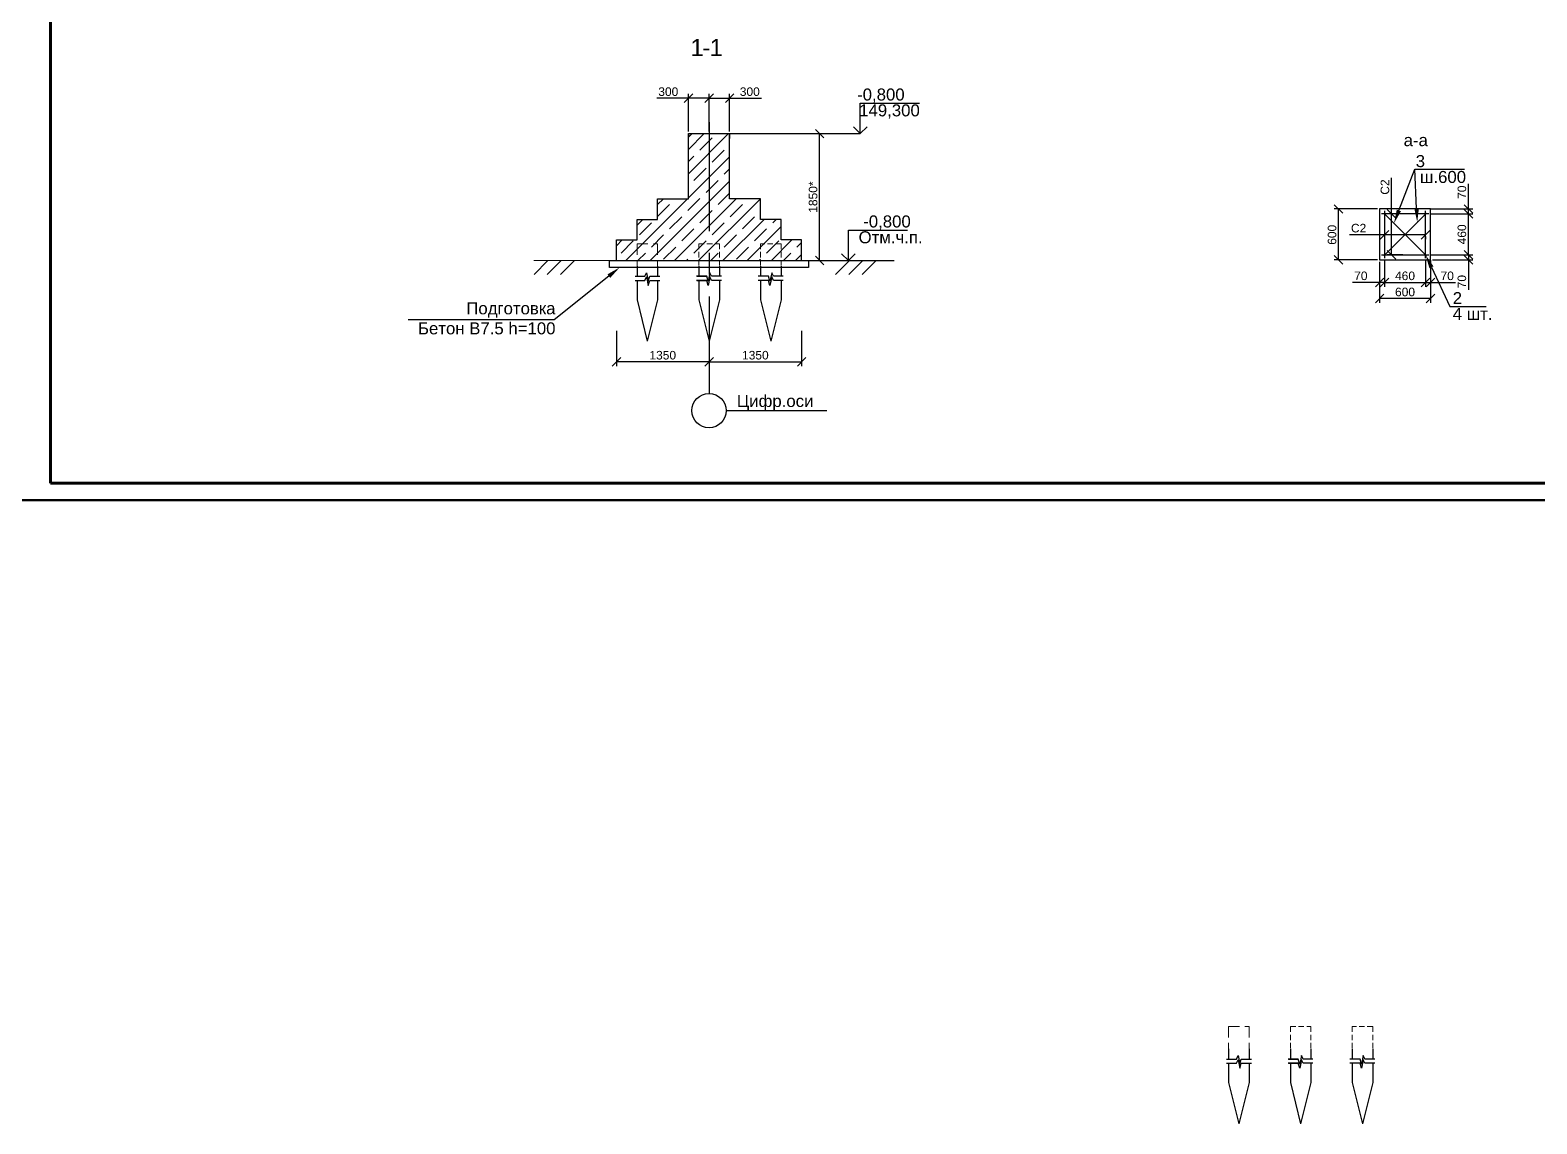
# Model space of a CAD drawing. Header units: millimetres. Extents: x -25736 to -23046, y 7958 to 9460.
# Drawn here: x -23864.1 to -23424.7, y 7957.8 to 8276.6 of the extents above; entities that cross this region are included whole.
import ezdxf
from ezdxf import colors
from ezdxf.entities.mleader import LeaderData, LeaderLine
from ezdxf.math import Vec2, Vec3

# ---------------------------------------------------------------- set-up
doc = ezdxf.new("R2010")
doc.units = ezdxf.units.MM
doc.linetypes.add('HIDDEN2', pattern=[4.7625, 3.175, -1.5875])
doc.linetypes.add('осевая', pattern=[50.8, 31.75, -6.35, 6.35, -6.35])
doc.layers.get('0').update_dxf_attribs({"lineweight": 30})
for name, color, linetype in [('Layer1', 7, 'Continuous'), ('Оси', 5, 'осевая'), ('Размеры', 140, 'Continuous')]:
    doc.layers.add(name, color=color, linetype=linetype)
for name, color, linetype, lineweight in [('основной', 7, 'Continuous', 30), ('Средняя_0.5', 7, 'Continuous', 50), ('Текст', 252, 'Continuous', 18)]:
    doc.layers.add(name, color=color, linetype=linetype, lineweight=lineweight)
doc.styles.get("Standard").update_dxf_attribs({"font": 'ARIALUNI.TTF'})
doc.dimstyles.new('ISO-25', dxfattribs={"dimtxt": 2.5, "dimasz": 2.5, "dimexe": 1.25, "dimexo": 0.625, "dimtad": 1, "dimtxsty": 'Standard', "dimblk": 'OBLIQUE', "dimcen": 2.5, "dimadec": 0, "dimazin": 0, "dimtfac": 1, "dimtmove": 0, "dimatfit": 3, "dimfxl": 1, "dimarcsym": 0})

# ---------------------------------------------------------------- blocks, each defined once
blk = doc.blocks.new('_Oblique')
at = {"color": 0, "linetype": 'ByBlock', "lineweight": -2}
blk.add_line((-0.5, -0.5), (0.5, 0.5), dxfattribs=at)
blk = doc.blocks.new('*D155')
at = {"layer": 'Defpoints', "color": 0, "transparency": 16777216}
for p in [(-24247.47, 8272.21), (-24232.67, 8272.21), (-24247.47, 8260.89)]:
    blk.add_point(p, dxfattribs=at)
at = {"layer": 'Размеры', "color": 0, "lineweight": -2, "transparency": 16777216}
for p, q in [((-24247.47, 8271.59), (-24247.47, 8259.64)), ((-24232.67, 8271.59), (-24232.67, 8259.64)), ((-24232.67, 8260.89), (-24247.47, 8260.89))]:
    blk.add_line(p, q, dxfattribs=at)
at = {"layer": 'Размеры', "color": 0, "lineweight": -2, "transparency": 16777216, "xscale": 2.5, "yscale": 2.5, "zscale": 2.5, "rotation": 180}
blk.add_blockref('_Oblique', (-24247.47, 8260.89), dxfattribs=at)
at = {"layer": 'Размеры', "color": 0, "lineweight": -2, "transparency": 16777216, "xscale": 2.5, "yscale": 2.5, "zscale": 2.5}
blk.add_blockref('_Oblique', (-24232.67, 8260.89), dxfattribs=at)
at = {"layer": 'Размеры', "color": 0, "transparency": 16777216, "insert": (-24240.07, 8262.8), "char_height": 2.5, "attachment_point": 5}
blk.add_mtext('600', dxfattribs=at)
blk = doc.blocks.new('*D156')
at = {"layer": 'Defpoints', "color": 0, "transparency": 16777216}
for p in [(-24247.47, 8272.21), (-24246.07, 8272.71), (-24246.07, 8265.61)]:
    blk.add_point(p, dxfattribs=at)
at = {"layer": 'Размеры', "color": 0, "lineweight": -2, "transparency": 16777216}
for p, q in [((-24247.47, 8271.59), (-24247.47, 8264.36)), ((-24246.07, 8272.09), (-24246.07, 8264.36)), ((-24247.47, 8265.61), (-24255.35, 8265.61)), ((-24246.07, 8265.61), (-24247.47, 8265.61))]:
    blk.add_line(p, q, dxfattribs=at)
at = {"layer": 'Размеры', "color": 0, "lineweight": -2, "transparency": 16777216, "xscale": 2.5, "yscale": 2.5, "zscale": 2.5, "rotation": 180}
blk.add_blockref('_Oblique', (-24247.47, 8265.61), dxfattribs=at)
at = {"layer": 'Размеры', "color": 0, "lineweight": -2, "transparency": 16777216, "xscale": 2.5, "yscale": 2.5, "zscale": 2.5}
blk.add_blockref('_Oblique', (-24246.07, 8265.61), dxfattribs=at)
at = {"layer": 'Размеры', "color": 0, "transparency": 16777216, "insert": (-24252.95, 8267.51), "char_height": 2.5, "attachment_point": 5}
blk.add_mtext('70', dxfattribs=at)
blk = doc.blocks.new('*D157')
at = {"layer": 'Defpoints', "color": 0, "transparency": 16777216}
for p in [(-24246.07, 8272.71), (-24234.07, 8272.71), (-24234.07, 8265.61)]:
    blk.add_point(p, dxfattribs=at)
at = {"layer": 'Размеры', "color": 0, "lineweight": -2, "transparency": 16777216}
for p, q in [((-24246.07, 8272.09), (-24246.07, 8264.36)), ((-24234.07, 8272.09), (-24234.07, 8264.36)), ((-24246.07, 8265.61), (-24234.07, 8265.61))]:
    blk.add_line(p, q, dxfattribs=at)
at = {"layer": 'Размеры', "color": 0, "lineweight": -2, "transparency": 16777216, "xscale": 2.5, "yscale": 2.5, "zscale": 2.5, "rotation": 180}
blk.add_blockref('_Oblique', (-24246.07, 8265.61), dxfattribs=at)
at = {"layer": 'Размеры', "color": 0, "lineweight": -2, "transparency": 16777216, "xscale": 2.5, "yscale": 2.5, "zscale": 2.5}
blk.add_blockref('_Oblique', (-24234.07, 8265.61), dxfattribs=at)
at = {"layer": 'Размеры', "color": 0, "transparency": 16777216, "insert": (-24240.07, 8267.51), "char_height": 2.5, "attachment_point": 5}
blk.add_mtext('460', dxfattribs=at)
blk = doc.blocks.new('*D158')
at = {"layer": 'Defpoints', "color": 0, "transparency": 16777216}
for p in [(-24234.07, 8272.71), (-24232.67, 8272.71), (-24232.67, 8265.61)]:
    blk.add_point(p, dxfattribs=at)
at = {"layer": 'Размеры', "color": 0, "lineweight": -2, "transparency": 16777216}
for p, q in [((-24234.07, 8272.09), (-24234.07, 8264.36)), ((-24232.67, 8272.09), (-24232.67, 8264.36)), ((-24234.07, 8265.61), (-24232.67, 8265.61)), ((-24232.67, 8265.61), (-24225.37, 8265.61))]:
    blk.add_line(p, q, dxfattribs=at)
at = {"layer": 'Размеры', "color": 0, "lineweight": -2, "transparency": 16777216, "xscale": 2.5, "yscale": 2.5, "zscale": 2.5, "rotation": 180}
blk.add_blockref('_Oblique', (-24234.07, 8265.61), dxfattribs=at)
at = {"layer": 'Размеры', "color": 0, "lineweight": -2, "transparency": 16777216, "xscale": 2.5, "yscale": 2.5, "zscale": 2.5}
blk.add_blockref('_Oblique', (-24232.67, 8265.61), dxfattribs=at)
at = {"layer": 'Размеры', "color": 0, "transparency": 16777216, "insert": (-24227.77, 8267.51), "char_height": 2.5, "attachment_point": 5}
blk.add_mtext('70', dxfattribs=at)
blk = doc.blocks.new('*D159')
at = {"layer": 'Defpoints', "color": 0, "transparency": 16777216}
for p in [(-24233.17, 8273.61), (-24232.67, 8272.21), (-24221.58, 8273.61)]:
    blk.add_point(p, dxfattribs=at)
at = {"layer": 'Размеры', "color": 0, "lineweight": -2, "transparency": 16777216}
for p, q in [((-24232.54, 8273.61), (-24220.33, 8273.61)), ((-24232.04, 8272.21), (-24220.33, 8272.21)), ((-24221.58, 8273.61), (-24221.58, 8272.21)), ((-24221.58, 8272.21), (-24221.58, 8263.43))]:
    blk.add_line(p, q, dxfattribs=at)
at = {"layer": 'Размеры', "color": 0, "lineweight": -2, "transparency": 16777216, "xscale": 2.5, "yscale": 2.5, "zscale": 2.5}
for p, rotation in [((-24221.58, 8273.61), 90), ((-24221.58, 8272.21), 270)]:
    blk.add_blockref('_Oblique', p, dxfattribs=dict(at, rotation=rotation))
at = {"layer": 'Размеры', "color": 0, "transparency": 16777216, "insert": (-24223.48, 8265.83), "char_height": 2.5, "attachment_point": 5, "rotation": 90}
blk.add_mtext('70', dxfattribs=at)
blk = doc.blocks.new('*D160')
at = {"layer": 'Defpoints', "color": 0, "transparency": 16777216}
for p in [(-24233.17, 8285.61), (-24221.58, 8285.61), (-24233.17, 8273.61)]:
    blk.add_point(p, dxfattribs=at)
at = {"layer": 'Размеры', "color": 0, "lineweight": -2, "transparency": 16777216}
for p, q in [((-24232.54, 8285.61), (-24220.33, 8285.61)), ((-24221.58, 8273.61), (-24221.58, 8285.61)), ((-24232.54, 8273.61), (-24220.33, 8273.61))]:
    blk.add_line(p, q, dxfattribs=at)
at = {"layer": 'Размеры', "color": 0, "lineweight": -2, "transparency": 16777216, "xscale": 2.5, "yscale": 2.5, "zscale": 2.5}
for p, rotation in [((-24221.58, 8285.61), 90), ((-24221.58, 8273.61), 270)]:
    blk.add_blockref('_Oblique', p, dxfattribs=dict(at, rotation=rotation))
at = {"layer": 'Размеры', "color": 0, "transparency": 16777216, "insert": (-24223.48, 8279.61), "char_height": 2.5, "attachment_point": 5, "rotation": 90}
blk.add_mtext('460', dxfattribs=at)
blk = doc.blocks.new('*D161')
at = {"layer": 'Defpoints', "color": 0, "transparency": 16777216}
for p in [(-24233.17, 8287.01), (-24233.17, 8285.61), (-24221.58, 8287.01)]:
    blk.add_point(p, dxfattribs=at)
at = {"layer": 'Размеры', "color": 0, "lineweight": -2, "transparency": 16777216}
for p, q in [((-24221.58, 8287.01), (-24221.58, 8294.31)), ((-24232.54, 8287.01), (-24220.33, 8287.01)), ((-24232.54, 8285.61), (-24220.33, 8285.61)), ((-24221.58, 8285.61), (-24221.58, 8287.01))]:
    blk.add_line(p, q, dxfattribs=at)
at = {"layer": 'Размеры', "color": 0, "lineweight": -2, "transparency": 16777216, "xscale": 2.5, "yscale": 2.5, "zscale": 2.5}
for p, rotation in [((-24221.58, 8287.01), 90), ((-24221.58, 8285.61), 270)]:
    blk.add_blockref('_Oblique', p, dxfattribs=dict(at, rotation=rotation))
at = {"layer": 'Размеры', "color": 0, "transparency": 16777216, "insert": (-24223.48, 8291.91), "char_height": 2.5, "attachment_point": 5, "rotation": 90}
blk.add_mtext('70', dxfattribs=at)
blk = doc.blocks.new('*D162')
at = {"layer": 'Defpoints', "color": 0, "transparency": 16777216}
for p in [(-24259.44, 8287.01), (-24247.47, 8287.01), (-24247.47, 8272.21)]:
    blk.add_point(p, dxfattribs=at)
at = {"layer": 'Размеры', "color": 0, "lineweight": -2, "transparency": 16777216}
for p, q in [((-24248.09, 8287.01), (-24260.69, 8287.01)), ((-24259.44, 8272.21), (-24259.44, 8287.01)), ((-24248.09, 8272.21), (-24260.69, 8272.21))]:
    blk.add_line(p, q, dxfattribs=at)
at = {"layer": 'Размеры', "color": 0, "lineweight": -2, "transparency": 16777216, "xscale": 2.5, "yscale": 2.5, "zscale": 2.5}
for p, rotation in [((-24259.44, 8287.01), 90), ((-24259.44, 8272.21), 270)]:
    blk.add_blockref('_Oblique', p, dxfattribs=dict(at, rotation=rotation))
at = {"layer": 'Размеры', "color": 0, "transparency": 16777216, "insert": (-24261.34, 8279.49), "char_height": 2.5, "attachment_point": 5, "rotation": 90}
blk.add_mtext('600', dxfattribs=at)
blk = doc.blocks.new('*D163')
at = {"layer": 'Defpoints', "color": 0, "transparency": 16777216}
for p in [(-24244, 8285.61), (-24240.07, 8285.61), (-24240.07, 8273.61)]:
    blk.add_point(p, dxfattribs=at)
at = {"layer": 'Размеры', "color": 0, "lineweight": -2, "transparency": 16777216}
for p, q in [((-24244, 8285.61), (-24244, 8296.09)), ((-24240.69, 8285.61), (-24245.25, 8285.61)), ((-24244, 8273.61), (-24244, 8285.61)), ((-24240.69, 8273.61), (-24245.25, 8273.61))]:
    blk.add_line(p, q, dxfattribs=at)
at = {"layer": 'Размеры', "color": 0, "lineweight": -2, "transparency": 16777216, "xscale": 2.5, "yscale": 2.5, "zscale": 2.5}
for p, rotation in [((-24244, 8285.61), 90), ((-24244, 8273.61), 270)]:
    blk.add_blockref('_Oblique', p, dxfattribs=dict(at, rotation=rotation))
at = {"layer": 'Размеры', "color": 0, "transparency": 16777216, "insert": (-24245.92, 8293.41), "char_height": 2.5, "attachment_point": 5, "rotation": 90}
blk.add_mtext('С2', dxfattribs=at)
blk = doc.blocks.new('*D164')
at = {"layer": 'Defpoints', "color": 0, "transparency": 16777216}
for p in [(-24246.07, 8279.61), (-24234.07, 8279.61), (-24234.07, 8279.49)]:
    blk.add_point(p, dxfattribs=at)
at = {"layer": 'Размеры', "color": 0, "lineweight": -2, "transparency": 16777216}
for p, q in [((-24246.07, 8279.49), (-24256.28, 8279.49)), ((-24234.07, 8279.49), (-24246.07, 8279.49)), ((-24246.07, 8278.99), (-24246.07, 8278.24)), ((-24234.07, 8278.99), (-24234.07, 8278.24))]:
    blk.add_line(p, q, dxfattribs=at)
at = {"layer": 'Размеры', "color": 0, "lineweight": -2, "transparency": 16777216, "xscale": 2.5, "yscale": 2.5, "zscale": 2.5, "rotation": 180}
blk.add_blockref('_Oblique', (-24246.07, 8279.49), dxfattribs=at)
at = {"layer": 'Размеры', "color": 0, "lineweight": -2, "transparency": 16777216, "xscale": 2.5, "yscale": 2.5, "zscale": 2.5}
blk.add_blockref('_Oblique', (-24234.07, 8279.49), dxfattribs=at)
at = {"layer": 'Размеры', "color": 0, "transparency": 16777216, "insert": (-24253.6, 8281.41), "char_height": 2.5, "attachment_point": 5}
blk.add_mtext('С2', dxfattribs=at)
blk = doc.blocks.new('*D290')
at = {"layer": 'Defpoints', "color": 0}
for p in [(-23693.11, 8189.59), (-23666.11, 8187.59), (-23693.11, 8179.95)]:
    blk.add_point(p, dxfattribs=at)
at = {"layer": 'Размеры', "color": 0, "lineweight": -2}
for p, q in [((-23693.11, 8188.96), (-23693.11, 8178.7)), ((-23666.11, 8186.96), (-23666.11, 8178.7)), ((-23666.11, 8179.95), (-23693.11, 8179.95))]:
    blk.add_line(p, q, dxfattribs=at)
at = {"layer": 'Размеры', "color": 0, "lineweight": -2, "xscale": 2.5, "yscale": 2.5, "zscale": 2.5, "rotation": 180}
blk.add_blockref('_Oblique', (-23693.11, 8179.95), dxfattribs=at)
at = {"layer": 'Размеры', "color": 0, "lineweight": -2, "xscale": 2.5, "yscale": 2.5, "zscale": 2.5}
blk.add_blockref('_Oblique', (-23666.11, 8179.95), dxfattribs=at)
at = {"layer": 'Размеры', "color": 0, "insert": (-23679.61, 8181.85), "char_height": 2.5, "attachment_point": 5}
blk.add_mtext('1350', dxfattribs=at)
blk = doc.blocks.new('*D291')
at = {"layer": 'Defpoints', "color": 0}
for p in [(-23639.11, 8189.59), (-23666.11, 8187.59), (-23639.11, 8179.95)]:
    blk.add_point(p, dxfattribs=at)
at = {"layer": 'Размеры', "color": 0, "lineweight": -2}
for p, q in [((-23639.11, 8188.96), (-23639.11, 8178.7)), ((-23666.11, 8186.96), (-23666.11, 8178.7)), ((-23666.11, 8179.95), (-23639.11, 8179.95))]:
    blk.add_line(p, q, dxfattribs=at)
at = {"layer": 'Размеры', "color": 0, "lineweight": -2, "xscale": 2.5, "yscale": 2.5, "zscale": 2.5, "rotation": 180}
blk.add_blockref('_Oblique', (-23666.11, 8179.95), dxfattribs=at)
at = {"layer": 'Размеры', "color": 0, "lineweight": -2, "xscale": 2.5, "yscale": 2.5, "zscale": 2.5}
blk.add_blockref('_Oblique', (-23639.11, 8179.95), dxfattribs=at)
at = {"layer": 'Размеры', "color": 0, "insert": (-23652.61, 8181.85), "char_height": 2.5, "attachment_point": 5}
blk.add_mtext('1350', dxfattribs=at)
blk = doc.blocks.new('*D292')
at = {"layer": 'Defpoints', "color": 0}
for p in [(-23660.11, 8246.45), (-23633.86, 8246.45), (-23639.11, 8209.45)]:
    blk.add_point(p, dxfattribs=at)
at = {"layer": 'Размеры', "color": 0, "lineweight": -2}
for p, q in [((-23659.49, 8246.45), (-23632.61, 8246.45)), ((-23633.86, 8209.45), (-23633.86, 8246.45)), ((-23638.49, 8209.45), (-23632.61, 8209.45))]:
    blk.add_line(p, q, dxfattribs=at)
at = {"layer": 'Размеры', "color": 0, "lineweight": -2, "xscale": 2.5, "yscale": 2.5, "zscale": 2.5}
for p, rotation in [((-23633.86, 8246.45), 90), ((-23633.86, 8209.45), 270)]:
    blk.add_blockref('_Oblique', p, dxfattribs=dict(at, rotation=rotation))
at = {"layer": 'Размеры', "color": 0, "insert": (-23635.77, 8227.95), "char_height": 2.5, "attachment_point": 5, "rotation": 90}
blk.add_mtext('1850*', dxfattribs=at)
blk = doc.blocks.new('*D294')
at = {"layer": 'Defpoints', "color": 0}
for p in [(-23672.11, 8256.77), (-23672.11, 8246.45), (-23666.11, 8246.45)]:
    blk.add_point(p, dxfattribs=at)
at = {"layer": 'Размеры', "color": 0, "lineweight": -2}
for p, q in [((-23672.11, 8256.77), (-23681.38, 8256.77)), ((-23672.11, 8247.08), (-23672.11, 8258.02)), ((-23666.11, 8256.77), (-23672.11, 8256.77)), ((-23666.11, 8247.08), (-23666.11, 8258.02))]:
    blk.add_line(p, q, dxfattribs=at)
at = {"layer": 'Размеры', "color": 0, "lineweight": -2, "xscale": 2.5, "yscale": 2.5, "zscale": 2.5, "rotation": 180}
blk.add_blockref('_Oblique', (-23672.11, 8256.77), dxfattribs=at)
at = {"layer": 'Размеры', "color": 0, "lineweight": -2, "xscale": 2.5, "yscale": 2.5, "zscale": 2.5}
blk.add_blockref('_Oblique', (-23666.11, 8256.77), dxfattribs=at)
at = {"layer": 'Размеры', "color": 0, "insert": (-23677.99, 8258.67), "char_height": 2.5, "attachment_point": 5}
blk.add_mtext('300', dxfattribs=at)
blk = doc.blocks.new('*D295')
at = {"layer": 'Defpoints', "color": 0}
for p in [(-23660.11, 8256.77), (-23666.11, 8246.45), (-23660.11, 8246.45)]:
    blk.add_point(p, dxfattribs=at)
at = {"layer": 'Размеры', "color": 0, "lineweight": -2}
for p, q in [((-23666.11, 8247.08), (-23666.11, 8258.02)), ((-23666.11, 8256.77), (-23660.11, 8256.77)), ((-23660.11, 8247.08), (-23660.11, 8258.02)), ((-23660.11, 8256.77), (-23650.84, 8256.77))]:
    blk.add_line(p, q, dxfattribs=at)
at = {"layer": 'Размеры', "color": 0, "lineweight": -2, "xscale": 2.5, "yscale": 2.5, "zscale": 2.5, "rotation": 180}
blk.add_blockref('_Oblique', (-23666.11, 8256.77), dxfattribs=at)
at = {"layer": 'Размеры', "color": 0, "lineweight": -2, "xscale": 2.5, "yscale": 2.5, "zscale": 2.5}
blk.add_blockref('_Oblique', (-23660.11, 8256.77), dxfattribs=at)
at = {"layer": 'Размеры', "color": 0, "insert": (-23654.23, 8258.67), "char_height": 2.5, "attachment_point": 5}
blk.add_mtext('300', dxfattribs=at)
blk = doc.blocks.new('_Open90')
at = {"color": 0, "linetype": 'ByBlock', "lineweight": -2}
for p, q in [((0, 0), (-1, 0)), ((-0.5, 0.5), (0, 0)), ((0, 0), (-0.5, -0.5))]:
    blk.add_line(p, q, dxfattribs=at)
blk = doc.blocks.new('64564')
for p, q in [((-24233.168, 8285.612), (-24246.968, 8285.612)), ((-24246.284, 8285.828), (-24233.84, 8273.397)), ((-24246.284, 8273.397), (-24233.789, 8285.828)), ((-24246.068, 8286.512), (-24246.068, 8272.712)), ((-24234.068, 8272.712), (-24234.068, 8286.512)), ((-24246.968, 8273.612), (-24233.168, 8273.612))]:
    blk.add_line(p, q)
blk.add_lwpolyline([(-24247.468, 8272.212), (-24232.668, 8272.212), (-24232.668, 8287.012), (-24247.468, 8287.012)], close=True)
at = {"layer": 'Размеры', "char_height": 3.5}
for s, width, insert, attachment_point in [('а-а', 0.38088, (-24233.404, 8308.818), 3), ('3', 0.38088, (-24236.949, 8302.714), 1), ('ш.600', 0.38088, (-24235.717, 8298.094), 1), ('2', 0.38088, (-24226.169, 8259.277), 7), ('4 шт.', 13.11465, (-24226.169, 8254.686), 7)]:
    blk.add_mtext_dynamic_manual_height_columns(s, width=width, gutter_width=12.5, heights=[0], dxfattribs=dict(at, insert=insert, attachment_point=attachment_point))
at = {"layer": 'Размеры'}
for base, p1, p2, text, picture, middle in [((-24244.001, 8285.612), (-24240.068, 8273.612), (-24240.068, 8285.612), 'С2', '*D163', (-24244.001, 8293.411)), ((-24259.443, 8287.012), (-24247.468, 8272.212), (-24247.468, 8287.012), '600', '*D162', (-24259.443, 8279.494)), ((-24221.582, 8273.612), (-24232.668, 8272.212), (-24233.168, 8273.612), '70', '*D159', (-24221.582, 8265.833))]:
    dim = blk.add_linear_dim(base=base, p1=p1, p2=p2, angle=90, text=text, dimstyle='ISO-25', dxfattribs=at)
    dim.commit()
    dim.dimension.update_dxf_attribs({"geometry": picture, "text_midpoint": middle, "dimtype": 128})
for base, p1, p2, text, picture, middle in [((-24221.582, 8287.012), (-24233.168, 8285.612), (-24233.168, 8287.012), '70', '*D161', (-24223.483, 8291.913)), ((-24221.582, 8285.612), (-24233.168, 8273.612), (-24233.168, 8285.612), '460', '*D160', (-24223.483, 8279.612))]:
    dim = blk.add_linear_dim(base=base, p1=p1, p2=p2, angle=90, text=text, dimstyle='ISO-25', dxfattribs=at)
    dim.commit()
    dim.dimension.update_dxf_attribs({"geometry": picture, "text_midpoint": middle})
for base, p1, p2, text, picture, middle in [((-24234.068, 8279.494), (-24246.068, 8279.612), (-24234.068, 8279.612), 'С2', '*D164', (-24253.598, 8279.494)), ((-24246.068, 8265.613), (-24247.468, 8272.212), (-24246.068, 8272.712), '70', '*D156', (-24252.953, 8265.613))]:
    dim = blk.add_linear_dim(base=base, p1=p1, p2=p2, text=text, dimstyle='ISO-25', dxfattribs=at)
    dim.commit()
    dim.dimension.update_dxf_attribs({"geometry": picture, "text_midpoint": middle, "dimtype": 128})
for base, p1, p2, text, picture, middle in [((-24247.468, 8260.894), (-24232.668, 8272.212), (-24247.468, 8272.212), '600', '*D155', (-24240.068, 8262.795)), ((-24234.068, 8265.613), (-24246.068, 8272.712), (-24234.068, 8272.712), '460', '*D157', (-24240.068, 8267.514)), ((-24232.668, 8265.613), (-24234.068, 8272.712), (-24232.668, 8272.712), '70', '*D158', (-24227.767, 8267.514))]:
    dim = blk.add_linear_dim(base=base, p1=p1, p2=p2, text=text, dimstyle='ISO-25', dxfattribs=at)
    dim.commit()
    dim.dimension.update_dxf_attribs({"geometry": picture, "text_midpoint": middle})
ml = blk.add_multileader_mtext('Standard', dxfattribs=at)
ml.set_content('', color=256)
ml.set_leader_properties()
ml.build(insert=Vec2(0, 0))
ctx = ml.context
ctx.base_point, ctx.plane_origin = Vec3(-24222.77, 8298.621), Vec3(-24246.284, 8285.828)
notes = []
notes.append((ctx, [(0, (1, 1, 0), (-24237.238, 8298.621), (1, 0), 14.468, [(0, [(-24243.289, 8282.836)], 0, [])])]))
ctx.mtext.insert, ctx.mtext.flow_direction = Vec3(-24220.77, 8300.621), 5
ml = blk.add_multileader_mtext('Standard', dxfattribs=at)
ml.set_content('', color=256)
ml.set_leader_properties()
ml.build(insert=Vec2(0, 0))
ctx = ml.context
ctx.base_point, ctx.plane_origin = Vec3(-24222.77, 8298.621), Vec3(-24236.505, 8285.902)
notes.append((ctx, [(0, (1, 1, 0), (-24237.238, 8298.621), (1, 0), 14.468, [(0, [(-24236.505, 8283.126)], 0, [])])]))
ctx.mtext.insert, ctx.mtext.flow_direction = Vec3(-24220.77, 8300.621), 5
ml = blk.add_multileader_mtext('Standard', dxfattribs=at)
ml.set_content('', color=256)
ml.set_leader_properties()
ml.build(insert=Vec2(0, 0))
ctx = ml.context
ctx.base_point, ctx.plane_origin = Vec3(-24216.372, 8258.569), Vec3(-24234.068, 8273.624)
notes.append((ctx, [(0, (1, 1, 0), (-24226.998, 8258.569), (1, 0), 10.626, [(0, [(-24234.068, 8273.624)], 0, [])])]))
ctx.mtext.insert, ctx.mtext.flow_direction = Vec3(-24214.372, 8260.569), 5
for ctx, leaders in notes:
    for number, flags, end, landing, length, lines in leaders:
        leader = LeaderData()
        leader.index, (leader.has_last_leader_line, leader.has_dogleg_vector, leader.attachment_direction) = number, flags
        leader.last_leader_point, leader.dogleg_vector, leader.dogleg_length = Vec3(end), Vec3(landing), length
        for number, points, colour, breaks in lines:
            line = LeaderLine()
            line.index, line.vertices, line.color, line.breaks = number, Vec3.list(points), colors.encode_raw_color(colour), breaks
            leader.lines.append(line)
        ctx.leaders.append(leader)

msp = doc.modelspace()

# ---------------------------------------------------------------- hatches: boundary and pattern name
at = {"lineweight": 5}
h = msp.add_hatch(dxfattribs=at)
h.set_pattern_fill('JIS_STN_1E', color=256, scale=5)
h.set_pattern_definition([(45, (404.699, -52.689), (-3.5355339, 3.5355339), []), (45, (408.224, -52.689), (-3.5355339, 3.5355339), [5, -2.5])])
h.paths.add_polyline_path([(-23666.111, 8246.454), (-23672.111, 8246.454), (-23672.111, 8245.954), (-23672.111, 8227.454), (-23681.111, 8227.454), (-23681.111, 8221.454), (-23687.111, 8221.454), (-23687.111, 8215.454), (-23693.111, 8215.454), (-23693.111, 8209.454), (-23666.111, 8209.454)])
h.paths.add_polyline_path([(-23645.111, 8221.454), (-23651.111, 8221.454), (-23651.111, 8227.454), (-23660.111, 8227.454), (-23660.111, 8246.454), (-23666.111, 8246.454), (-23666.111, 8209.454), (-23639.111, 8209.454), (-23639.111, 8215.454), (-23645.111, 8215.454)])

# ---------------------------------------------------------------- linework, layer by layer
at = {"color": 0, "linetype": 'Continuous', "lineweight": 60}
for p in [(-23858.086, 8722.868), (-23051.032, 8144.562)]:
    msp.add_line(p, (-23858.086, 8144.562), dxfattribs=at)
for p, q in [((-23672.111, 8227.454), (-23672.111, 8246.454)), ((-23672.111, 8246.454), (-23660.111, 8246.454)), ((-23672.111, 8246.454), (-23672.111, 8245.954)), ((-23660.111, 8227.454), (-23660.111, 8246.454)), ((-23660.111, 8246.454), (-23660.111, 8245.054)), ((-23681.111, 8221.454), (-23681.111, 8227.454)), ((-23681.111, 8227.454), (-23672.111, 8227.454)), ((-23651.111, 8227.454), (-23660.111, 8227.454)), ((-23651.111, 8221.454), (-23651.111, 8227.454)), ((-23687.111, 8215.454), (-23687.111, 8221.454)), ((-23687.111, 8221.454), (-23681.111, 8221.454)), ((-23645.111, 8221.454), (-23651.111, 8221.454)), ((-23645.111, 8215.454), (-23645.111, 8221.454)), ((-23693.111, 8209.454), (-23693.111, 8215.454)), ((-23693.111, 8215.454), (-23687.111, 8215.454)), ((-23639.111, 8215.454), (-23645.111, 8215.454)), ((-23639.111, 8209.454), (-23639.111, 8215.454)), ((-23693.111, 8209.454), (-23639.111, 8209.454))]:
    msp.add_line(p, q)
at = {"lineweight": 5}
for p, q in [((-23612.141, 8209.454), (-23717.17, 8209.454)), ((-23717.136, 8205.407), (-23713.089, 8209.454)), ((-23713.265, 8205.407), (-23709.218, 8209.454)), ((-23709.394, 8205.407), (-23705.347, 8209.454)), ((-23629.208, 8205.407), (-23625.161, 8209.454)), ((-23625.338, 8205.407), (-23621.29, 8209.454)), ((-23621.467, 8205.407), (-23617.419, 8209.454))]:
    msp.add_line(p, q, dxfattribs=at)
msp.add_lwpolyline([(-23637.111, 8207.454), (-23695.111, 8207.454), (-23695.111, 8209.454), (-23637.111, 8209.454)], close=True)
at = {"layer": 'Layer1', "linetype": 'HIDDEN2', "lineweight": 18}
for p, q in [((-23687.111, 8214.346), (-23681.111, 8214.346)), ((-23687.111, 8214.346), (-23687.111, 8207.86)), ((-23681.111, 8214.346), (-23681.111, 8207.86)), ((-23514.619, 7986.178), (-23508.619, 7986.178)), ((-23514.619, 7986.178), (-23514.619, 7979.693)), ((-23508.619, 7986.178), (-23508.619, 7979.693))]:
    msp.add_line(p, q, dxfattribs=at)
at = {"layer": 'Layer1', "color": 0, "linetype": 'HIDDEN2', "lineweight": 18, "ltscale": 0.5}
for p, q in [((-23669.111, 8214.346), (-23669.111, 8207.86)), ((-23669.111, 8214.346), (-23663.111, 8214.346)), ((-23663.111, 8214.346), (-23663.111, 8207.86)), ((-23645.111, 8214.346), (-23651.111, 8214.346)), ((-23651.111, 8214.346), (-23651.111, 8207.86)), ((-23645.111, 8214.346), (-23645.111, 8207.86)), ((-23496.619, 7986.178), (-23496.619, 7979.693)), ((-23496.619, 7986.178), (-23490.619, 7986.178)), ((-23490.619, 7986.178), (-23490.619, 7979.693)), ((-23472.619, 7986.178), (-23478.619, 7986.178)), ((-23478.619, 7986.178), (-23478.619, 7979.693)), ((-23472.619, 7986.178), (-23472.619, 7979.693))]:
    msp.add_line(p, q, dxfattribs=at)
at = {"layer": 'Layer1'}
for p, q in [((-23687.111, 8207.86), (-23687.111, 8204.86)), ((-23681.111, 8207.86), (-23681.111, 8204.86)), ((-23669.111, 8207.86), (-23669.111, 8204.86)), ((-23663.111, 8207.86), (-23663.111, 8204.86)), ((-23687.701, 8204.86), (-23684.857, 8204.86)), ((-23687.701, 8203.669), (-23684.857, 8203.669)), ((-23687.111, 8203.669), (-23687.111, 8198.038)), ((-23684.857, 8204.86), (-23684.374, 8205.856)), ((-23684.857, 8203.669), (-23684.374, 8204.664)), ((-23684.374, 8205.856), (-23683.848, 8203.403)), ((-23684.374, 8204.664), (-23683.848, 8202.212)), ((-23683.848, 8203.403), (-23683.419, 8204.86)), ((-23683.848, 8202.212), (-23683.419, 8203.669)), ((-23683.419, 8204.86), (-23680.423, 8204.86)), ((-23683.419, 8203.669), (-23680.423, 8203.669)), ((-23681.111, 8203.669), (-23681.111, 8198.038)), ((-23666.803, 8204.86), (-23669.799, 8204.86)), ((-23666.803, 8203.669), (-23669.799, 8203.669)), ((-23669.111, 8203.669), (-23669.111, 8198.038)), ((-23666.374, 8203.403), (-23666.803, 8204.86)), ((-23666.374, 8202.212), (-23666.803, 8203.669)), ((-23665.848, 8205.856), (-23666.374, 8203.403)), ((-23665.848, 8204.664), (-23666.374, 8202.212)), ((-23665.366, 8204.86), (-23665.848, 8205.856)), ((-23665.366, 8203.669), (-23665.848, 8204.664)), ((-23662.521, 8204.86), (-23665.366, 8204.86)), ((-23662.521, 8203.669), (-23665.366, 8203.669)), ((-23663.111, 8203.669), (-23663.111, 8198.038)), ((-23687.111, 8198.038), (-23684.111, 8185.977)), ((-23681.111, 8198.038), (-23684.111, 8185.977)), ((-23669.111, 8198.038), (-23666.111, 8185.977)), ((-23663.111, 8198.038), (-23666.111, 8185.977)), ((-23651.111, 8198.038), (-23648.111, 8185.977)), ((-23645.111, 8198.038), (-23648.111, 8185.977)), ((-23514.619, 7979.693), (-23514.619, 7976.693)), ((-23508.619, 7979.693), (-23508.619, 7976.693)), ((-23496.619, 7979.693), (-23496.619, 7976.693)), ((-23490.619, 7979.693), (-23490.619, 7976.693)), ((-23515.209, 7976.693), (-23512.364, 7976.693)), ((-23515.209, 7975.502), (-23512.364, 7975.502)), ((-23514.619, 7975.502), (-23514.619, 7969.87)), ((-23512.364, 7976.693), (-23511.882, 7977.688)), ((-23512.364, 7975.502), (-23511.882, 7976.497)), ((-23511.882, 7977.688), (-23511.356, 7975.235)), ((-23511.882, 7976.497), (-23511.356, 7974.044)), ((-23511.356, 7975.235), (-23510.927, 7976.693)), ((-23511.356, 7974.044), (-23510.927, 7975.502)), ((-23510.927, 7976.693), (-23507.93, 7976.693)), ((-23510.927, 7975.502), (-23507.93, 7975.502)), ((-23508.619, 7975.502), (-23508.619, 7969.87)), ((-23494.31, 7976.693), (-23497.307, 7976.693)), ((-23494.31, 7975.502), (-23497.307, 7975.502)), ((-23496.619, 7975.502), (-23496.619, 7969.87)), ((-23493.882, 7975.235), (-23494.31, 7976.693)), ((-23493.882, 7974.044), (-23494.31, 7975.502)), ((-23493.356, 7977.688), (-23493.882, 7975.235)), ((-23493.356, 7976.497), (-23493.882, 7974.044)), ((-23492.873, 7976.693), (-23493.356, 7977.688)), ((-23492.873, 7975.502), (-23493.356, 7976.497)), ((-23490.029, 7976.693), (-23492.873, 7976.693)), ((-23490.029, 7975.502), (-23492.873, 7975.502)), ((-23490.619, 7975.502), (-23490.619, 7969.87)), ((-23514.619, 7969.87), (-23511.619, 7957.809)), ((-23508.619, 7969.87), (-23511.619, 7957.809)), ((-23496.619, 7969.87), (-23493.619, 7957.809)), ((-23490.619, 7969.87), (-23493.619, 7957.809)), ((-23478.619, 7969.87), (-23475.619, 7957.809)), ((-23472.619, 7969.87), (-23475.619, 7957.809))]:
    msp.add_line(p, q, dxfattribs=at)
at = {"layer": 'Layer1', "color": 0, "ltscale": 0.5}
for p, q in [((-23669.111, 8207.86), (-23669.111, 8204.86)), ((-23663.111, 8207.86), (-23663.111, 8204.86)), ((-23651.111, 8207.86), (-23651.111, 8204.86)), ((-23645.111, 8207.86), (-23645.111, 8204.86)), ((-23669.701, 8204.86), (-23666.857, 8204.86)), ((-23669.701, 8203.669), (-23666.857, 8203.669)), ((-23669.111, 8203.669), (-23669.111, 8198.038)), ((-23663.111, 8203.669), (-23663.111, 8198.038)), ((-23648.803, 8204.86), (-23651.799, 8204.86)), ((-23648.803, 8203.669), (-23651.799, 8203.669)), ((-23651.111, 8203.669), (-23651.111, 8198.038)), ((-23648.374, 8203.403), (-23648.803, 8204.86)), ((-23648.374, 8202.212), (-23648.803, 8203.669)), ((-23647.848, 8205.856), (-23648.374, 8203.403)), ((-23647.848, 8204.664), (-23648.374, 8202.212)), ((-23647.366, 8204.86), (-23647.848, 8205.856)), ((-23647.366, 8203.669), (-23647.848, 8204.664)), ((-23644.521, 8204.86), (-23647.366, 8204.86)), ((-23644.521, 8203.669), (-23647.366, 8203.669)), ((-23645.111, 8203.669), (-23645.111, 8198.038)), ((-23496.619, 7979.693), (-23496.619, 7976.693)), ((-23490.619, 7979.693), (-23490.619, 7976.693)), ((-23478.619, 7979.693), (-23478.619, 7976.693)), ((-23472.619, 7979.693), (-23472.619, 7976.693)), ((-23497.209, 7976.693), (-23494.364, 7976.693)), ((-23497.209, 7975.502), (-23494.364, 7975.502)), ((-23496.619, 7975.502), (-23496.619, 7969.87)), ((-23490.619, 7975.502), (-23490.619, 7969.87)), ((-23476.31, 7976.693), (-23479.307, 7976.693)), ((-23476.31, 7975.502), (-23479.307, 7975.502)), ((-23478.619, 7975.502), (-23478.619, 7969.87)), ((-23475.882, 7975.235), (-23476.31, 7976.693)), ((-23475.882, 7974.044), (-23476.31, 7975.502)), ((-23475.356, 7977.688), (-23475.882, 7975.235)), ((-23475.356, 7976.497), (-23475.882, 7974.044)), ((-23474.873, 7976.693), (-23475.356, 7977.688)), ((-23474.873, 7975.502), (-23475.356, 7976.497)), ((-23472.029, 7976.693), (-23474.873, 7976.693)), ((-23472.029, 7975.502), (-23474.873, 7975.502)), ((-23472.619, 7975.502), (-23472.619, 7969.87))]:
    msp.add_line(p, q, dxfattribs=at)
at = {"layer": 'Оси'}
msp.add_line((-23666.111, 8249.819), (-23666.111, 8170.723), dxfattribs=at)
at = {"layer": 'Размеры'}
for p, q in [((-23660.111, 8246.454), (-23622.009, 8246.454)), ((-23675.111, 8209.454), (-23612.141, 8209.454)), ((-23661.111, 8165.723), (-23631.804, 8165.723))]:
    msp.add_line(p, q, dxfattribs=at)
msp.add_circle((-23666.111, 8165.723), 5, dxfattribs=at)
at = {"layer": 'Средняя_0.5', "color": 0}
msp.add_line((-23877.891, 8139.611), (-23046.081, 8139.611), dxfattribs=at)

# ---------------------------------------------------------------- block references
at = {"layer": 'основной'}
msp.add_blockref('64564', (776.88, -62.521), dxfattribs=at)

# ---------------------------------------------------------------- texts
at = {"layer": 'Размеры', "char_height": 3.5}
for s, width, insert, attachment_point in [('-0,800', 0.38088, (-23609.083, 8259.606), 3), ('149,300', 0.38088, (-23604.666, 8254.986), 3), ('-0,800', 0.38088, (-23607.3, 8222.606), 3), ('Отм.ч.п.', 0.38088, (-23603.838, 8217.986), 3), ('Подготовка \\PБетон В7.5 h=100', 41.28752, (-23710.886, 8187.896), 9), ('Цифр.оси', 0.38088, (-23635.68, 8170.272), 3)]:
    msp.add_mtext_dynamic_manual_height_columns(s, width=width, gutter_width=12.5, heights=[0], dxfattribs=dict(at, insert=insert, attachment_point=attachment_point))
at = {"layer": 'Текст', "color": 0, "insert": (-23667.004, 8271.551), "char_height": 5, "width": 198.29273, "attachment_point": 5}
msp.add_mtext('{\\T0.9;1-1}', dxfattribs=at)

# ---------------------------------------------------------------- dimensions: what is measured, and where the dimension line sits
at = {"layer": 'Размеры'}
for base, p1, p2, text, picture, middle in [((-23672.111, 8256.77), (-23666.111, 8246.454), (-23672.111, 8246.454), '300', '*D294', (-23677.994, 8258.672)), ((-23660.111, 8256.77), (-23666.111, 8246.454), (-23660.111, 8246.454), '300', '*D295', (-23654.228, 8258.672)), ((-23693.111, 8179.948), (-23666.111, 8187.588), (-23693.111, 8189.588), '1350', '*D290', (-23679.611, 8181.85)), ((-23639.111, 8179.948), (-23666.111, 8187.588), (-23639.111, 8189.588), '1350', '*D291', (-23652.611, 8181.85))]:
    dim = msp.add_linear_dim(base=base, p1=p1, p2=p2, text=text, dimstyle='ISO-25', dxfattribs=at)
    dim.commit()
    dim.dimension.update_dxf_attribs({"geometry": picture, "text_midpoint": middle})
dim = msp.add_linear_dim(base=(-23633.863, 8246.454), p1=(-23639.111, 8209.454), p2=(-23660.111, 8246.454), angle=90, text='1850*', dimstyle='ISO-25', dxfattribs=at)
dim.commit()
dim.dimension.update_dxf_attribs({"geometry": '*D292', "text_midpoint": (-23635.765, 8227.954)})

# ---------------------------------------------------------------- leaders
ml = msp.add_multileader_mtext('Standard', dxfattribs=at)
ml.set_content('', color=256)
ml.set_leader_properties()
ml.set_arrow_properties(name='OPEN90')
ml.build(insert=Vec2(0, 0))
ctx = ml.context
ctx.base_point, ctx.plane_origin = Vec3(-23604.736, 8255.309), Vec3(-23622.009, 8246.454)
notes = []
notes.append((ctx, [(0, (1, 1, 0), (-23622.009, 8255.309), (1, 0), 17.273, [(0, [(-23622.009, 8246.454)], 0, [])])]))
ctx.mtext.insert, ctx.mtext.flow_direction = Vec3(-23602.736, 8257.309), 5
ml = msp.add_multileader_mtext('Standard', dxfattribs=at)
ml.set_content('', color=256)
ml.set_leader_properties()
ml.set_arrow_properties(name='OPEN90')
ml.build(insert=Vec2(0, 0))
ctx = ml.context
ctx.base_point, ctx.plane_origin = Vec3(-23608.202, 8218.309), Vec3(-23625.475, 8209.454)
notes.append((ctx, [(0, (1, 1, 0), (-23625.475, 8218.309), (1, 0), 17.273, [(0, [(-23625.475, 8209.454)], 0, [])])]))
ctx.mtext.insert, ctx.mtext.flow_direction = Vec3(-23606.202, 8220.309), 5
ml = msp.add_multileader_mtext('Standard', dxfattribs=at)
ml.set_content('', color=256)
ml.set_leader_properties()
ml.build(insert=Vec2(0, 0))
ctx = ml.context
ctx.base_point, ctx.plane_origin = Vec3(-23757.792, 8192.136), Vec3(-23692.193, 8207.43)
ctx.text_align_type = 2
notes.append((ctx, [(0, (1, 1, 0), (-23711.314, 8192.136), (-1, 0), 42.478, [(0, [(-23692.193, 8207.43)], 0, [])])]))
ctx.mtext.insert, ctx.mtext.alignment, ctx.mtext.flow_direction = Vec3(-23755.792, 8194.136), 3, 5
for ctx, leaders in notes:
    for number, flags, end, landing, length, lines in leaders:
        leader = LeaderData()
        leader.index, (leader.has_last_leader_line, leader.has_dogleg_vector, leader.attachment_direction) = number, flags
        leader.last_leader_point, leader.dogleg_vector, leader.dogleg_length = Vec3(end), Vec3(landing), length
        for number, points, colour, breaks in lines:
            line = LeaderLine()
            line.index, line.vertices, line.color, line.breaks = number, Vec3.list(points), colors.encode_raw_color(colour), breaks
            leader.lines.append(line)
        ctx.leaders.append(leader)

doc.saveas('drawing.dxf')
